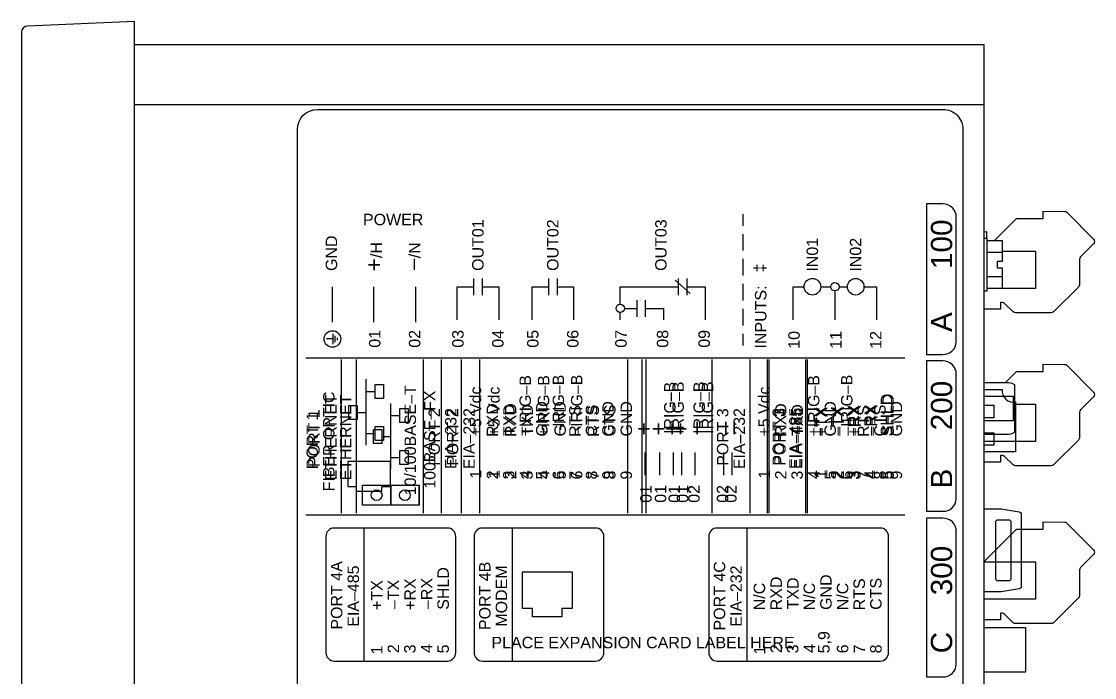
# Model space of a CAD drawing. Extents: x 1 to 23.5, y 0.5 to 17.
# Drawn here: x 9.13 to 15.58, y 5.25 to 9.2 of the extents above; entities that cross this region are included whole.
import ezdxf

# ---------------------------------------------------------------- set-up
doc = ezdxf.new("R2010")
doc.units = 0
doc.header["$MEASUREMENT"] = 0
for name, color, linetype in [('2_1__E___1__10-100BASE-T__', 7, 'CONTINUOUS'), ('2_2__C___1__10-100BASE-T__', 7, 'CONTINUOUS'), ('2_3__G___1__100BASE-FX__EI', 7, 'CONTINUOUS'), ('2_4__F___1__100BASE-FX__EI', 7, 'CONTINUOUS'), ('3_1__X__EMPTY', 7, 'CONTINUOUS'), ('3_2__F__SERIAL_COMMS_EIA-2', 7, 'CONTINUOUS'), ('3_3__G__TELEPHONE_MODEM', 7, 'CONTINUOUS'), ('6_0______DWG_', 7, 'CONTINUOUS')]:
    doc.layers.add(name, color=color, linetype=linetype)
doc.styles.add('ARIAL', font='arial.ttf')

msp = doc.modelspace()

# ---------------------------------------------------------------- linework, layer by layer
at = {"layer": '2_1__E___1__10-100BASE-T__', "flags": 128}
for points in [[(11.0541, 6.2423), (11.0541, 7.1673)], [(11.5475, 6.2423), (11.5475, 7.1673)], [(11.7762, 6.2423), (11.7762, 7.1673)], [(12.7747, 6.2423), (12.7747, 7.1673)], [(13.6248, 6.2423), (13.6248, 7.1673)], [(13.8549, 6.2423), (13.8549, 7.1673)], [(11.2026, 6.8486), (11.2026, 7.0479)], [(11.2026, 6.9744), (11.2542, 6.9744)], [(11.257, 7.0164), (11.3069, 7.0164)], [(11.257, 6.9323), (11.257, 7.0164)], [(11.3069, 7.0164), (11.3069, 6.9323)], [(11.3069, 6.9323), (11.257, 6.9323)], [(11.0984, 6.8901), (11.1483, 6.8901)], [(11.0984, 6.8061), (11.0984, 6.8901)], [(11.1483, 6.8901), (11.1483, 6.8061)], [(11.1511, 6.8481), (11.2026, 6.8481)], [(11.2026, 6.6517), (11.2026, 6.8486)], [(11.1483, 6.8061), (11.0984, 6.8061)], [(11.2026, 6.7219), (11.2542, 6.7219)], [(11.257, 6.7639), (11.3069, 6.7639)], [(11.257, 6.6799), (11.257, 6.7639)], [(11.3069, 6.7639), (11.3069, 6.6799)], [(11.3069, 6.6799), (11.257, 6.6799)], [(13.0498, 6.4714), (13.0498, 6.6064)], [(13.3497, 6.6064), (13.3497, 6.4714)]]:
    msp.add_lwpolyline(points, dxfattribs=at)
at = {"layer": '2_1__E___1__10-100BASE-T__'}
for points in [[(15.0443, 7.0275), (15.1119, 7.0952), (15.2706, 7.0952), (15.2706, 7.1395), (15.3989, 7.1376, -0.190968), (15.4131, 7.1317), (15.5741, 6.9707, -0.414226), (15.5741, 6.9424), (15.4951, 6.8634, 0.195123), (15.4893, 6.8496), (15.4893, 6.6962, -0.198886), (15.4835, 6.682), (15.334, 6.5325, -0.198908), (15.3198, 6.5266), (15.1045, 6.5266, -0.198902), (15.0903, 6.5325), (15.0391, 6.5837, 0.198947), (15.025, 6.5895), (15.0143, 6.5895), (15.0143, 6.5495), (14.9143, 6.5495)], [(14.9143, 7.0275), (15.0655, 7.0275, -0.178739), (15.098, 7.0155), (15.098, 6.7285, -0.178739), (15.0655, 6.7165), (14.9143, 6.7165)]]:
    msp.add_lwpolyline(points, format="xyb", dxfattribs=at)
for points in [[(14.9143, 6.947), (15.09, 6.947), (15.09, 6.797), (14.9143, 6.797)], [(15.098, 6.8975), (15.2243, 6.8975), (15.2243, 6.6735), (14.9143, 6.6735)]]:
    msp.add_lwpolyline(points, dxfattribs=at)
msp.add_lwpolyline([(11.1431, 6.4021), (11.1431, 6.3745), (11.2966, 6.3745), (11.2966, 6.4021), (11.3477, 6.4021), (11.3477, 6.5537), (11.0919, 6.5537), (11.0919, 6.4021)], close=True, dxfattribs=at)
at = {"layer": '2_2__C___1__10-100BASE-T__', "flags": 128}
for points in [[(11.0541, 6.2423), (11.0541, 7.1673)], [(11.5475, 6.2423), (11.5475, 7.1673)], [(11.7762, 6.2423), (11.7762, 7.1673)], [(12.7747, 6.2423), (12.7747, 7.1673)], [(13.2809, 6.2423), (13.2809, 7.1673)], [(13.5097, 6.2423), (13.5097, 7.1673)], [(11.2026, 6.8486), (11.2026, 7.0479)], [(11.2026, 6.9744), (11.2542, 6.9744)], [(11.257, 7.0164), (11.3069, 7.0164)], [(11.257, 6.9323), (11.257, 7.0164)], [(11.3069, 7.0164), (11.3069, 6.9323)], [(11.3069, 6.9323), (11.257, 6.9323)], [(11.0984, 6.8901), (11.1483, 6.8901)], [(11.0984, 6.8061), (11.0984, 6.8901)], [(11.1483, 6.8901), (11.1483, 6.8061)], [(11.1511, 6.8481), (11.2026, 6.8481)], [(11.2026, 6.6517), (11.2026, 6.8486)], [(11.1483, 6.8061), (11.0984, 6.8061)], [(11.2026, 6.7219), (11.2542, 6.7219)], [(11.257, 6.7639), (11.3069, 6.7639)], [(11.257, 6.6799), (11.257, 6.7639)], [(11.3069, 6.7639), (11.3069, 6.6799)], [(11.3069, 6.6799), (11.257, 6.6799)], [(12.8797, 6.4714), (12.8797, 6.6064)], [(13.1781, 6.6064), (13.1781, 6.4714)]]:
    msp.add_lwpolyline(points, dxfattribs=at)
at = {"layer": '2_2__C___1__10-100BASE-T__'}
for points in [[(15.0443, 7.0275), (15.1119, 7.0952), (15.2706, 7.0952), (15.2706, 7.1395), (15.3989, 7.1376, -0.190968), (15.4131, 7.1317), (15.5741, 6.9707, -0.414226), (15.5741, 6.9424), (15.4951, 6.8634, 0.195123), (15.4893, 6.8496), (15.4893, 6.6962, -0.198886), (15.4835, 6.682), (15.334, 6.5325, -0.198908), (15.3198, 6.5266), (15.1045, 6.5266, -0.198902), (15.0903, 6.5325), (15.0391, 6.5837, 0.198947), (15.025, 6.5895), (15.0143, 6.5895), (15.0143, 6.5495), (14.9143, 6.5495)], [(14.9143, 7.0275), (15.0655, 7.0275, -0.178739), (15.098, 7.0155), (15.098, 6.7285, -0.178739), (15.0655, 6.7165), (14.9143, 6.7165)]]:
    msp.add_lwpolyline(points, format="xyb", dxfattribs=at)
for points in [[(14.9143, 6.947), (15.09, 6.947), (15.09, 6.797), (14.9143, 6.797)], [(15.098, 6.8975), (15.2243, 6.8975), (15.2243, 6.6735), (14.9143, 6.6735)]]:
    msp.add_lwpolyline(points, dxfattribs=at)
msp.add_lwpolyline([(11.1431, 6.4021), (11.1431, 6.3745), (11.2966, 6.3745), (11.2966, 6.4021), (11.3478, 6.4021), (11.3478, 6.5537), (11.092, 6.5537), (11.092, 6.4021)], close=True, dxfattribs=at)
at = {"layer": '2_3__G___1__100BASE-FX__EI', "flags": 128}
for points in [[(11.1439, 6.2423), (11.1439, 7.1673)], [(11.1439, 6.2423), (11.1439, 7.1673)], [(11.6556, 6.2423), (11.6556, 7.1673)], [(11.6556, 6.2423), (11.6556, 7.1673)], [(11.8863, 6.2423), (11.8863, 7.1673)], [(11.8863, 6.2423), (11.8863, 7.1673)], [(12.8847, 6.2423), (12.8847, 7.1673)], [(12.8847, 6.2423), (12.8847, 7.1673)], [(13.6149, 6.2423), (13.6149, 7.1673)], [(13.6149, 6.2423), (13.6149, 7.1673)], [(13.8449, 6.2423), (13.8449, 7.1673)], [(13.8449, 6.2423), (13.8449, 7.1673)], [(11.3502, 6.7037), (11.3502, 6.9029)], [(11.3502, 6.7037), (11.3502, 6.9029)], [(11.4045, 6.7874), (11.4045, 6.8714)], [(11.4045, 6.8714), (11.4545, 6.8714)], [(11.4045, 6.7874), (11.4045, 6.8714)], [(11.4045, 6.8714), (11.4545, 6.8714)], [(11.4545, 6.8714), (11.4545, 6.7874)], [(11.4545, 6.8714), (11.4545, 6.7874)], [(11.3502, 6.8294), (11.4017, 6.8294)], [(11.3502, 6.8294), (11.4017, 6.8294)], [(11.4545, 6.7874), (11.4045, 6.7874)], [(11.4545, 6.7874), (11.4045, 6.7874)], [(11.2459, 6.6612), (11.2459, 6.7452)], [(11.2459, 6.7452), (11.2959, 6.7452)], [(11.2459, 6.6612), (11.2459, 6.7452)], [(11.2459, 6.7452), (11.2959, 6.7452)], [(11.2959, 6.7452), (11.2959, 6.6612)], [(11.2959, 6.7452), (11.2959, 6.6612)], [(11.2959, 6.6612), (11.2459, 6.6612)], [(11.2959, 6.6612), (11.2459, 6.6612)], [(11.2987, 6.7032), (11.3502, 6.7032)], [(11.2987, 6.7032), (11.3502, 6.7032)], [(11.3502, 6.5067), (11.3502, 6.7037)], [(11.3502, 6.5067), (11.3502, 6.7037)], [(11.4045, 6.5349), (11.4045, 6.619)], [(11.4045, 6.619), (11.4545, 6.619)], [(11.4045, 6.5349), (11.4045, 6.619)], [(11.4045, 6.619), (11.4545, 6.619)], [(11.4545, 6.619), (11.4545, 6.5349)], [(11.4545, 6.619), (11.4545, 6.5349)], [(13.0998, 6.4714), (13.0998, 6.6064)], [(13.0998, 6.4714), (13.0998, 6.6064)], [(13.3998, 6.6064), (13.3998, 6.4714)], [(13.3998, 6.6064), (13.3998, 6.4714)], [(11.3502, 6.577), (11.4017, 6.577)], [(11.3502, 6.577), (11.4017, 6.577)], [(11.4545, 6.5349), (11.4045, 6.5349)], [(11.4545, 6.5349), (11.4045, 6.5349)], [(11.3502, 6.2912), (11.3502, 6.4102)], [(11.3502, 6.4102), (11.3502, 6.2912)], [(11.3502, 6.2912), (11.3502, 6.4102)], [(11.3502, 6.4102), (11.3502, 6.2912)]]:
    msp.add_lwpolyline(points, dxfattribs=at)
at = {"layer": '2_3__G___1__100BASE-FX__EI'}
for points in [[(15.0443, 7.0275), (15.1119, 7.0952), (15.2706, 7.0952), (15.2706, 7.1395), (15.3989, 7.1376, -0.190968), (15.4131, 7.1317), (15.5741, 6.9707, -0.414226), (15.5741, 6.9424), (15.4951, 6.8634, 0.195123), (15.4893, 6.8496), (15.4893, 6.6962, -0.198886), (15.4835, 6.682), (15.334, 6.5325, -0.198908), (15.3198, 6.5266), (15.1045, 6.5266, -0.198902), (15.0903, 6.5325), (15.0391, 6.5837, 0.198947), (15.025, 6.5895), (15.0143, 6.5895), (15.0143, 6.5495), (14.9143, 6.5495)], [(15.0443, 7.0275), (15.1119, 7.0952), (15.2706, 7.0952), (15.2706, 7.1395), (15.3989, 7.1376, -0.190968), (15.4131, 7.1317), (15.5741, 6.9707, -0.414226), (15.5741, 6.9424), (15.4951, 6.8634, 0.195123), (15.4893, 6.8496), (15.4893, 6.6962, -0.198886), (15.4835, 6.682), (15.334, 6.5325, -0.198908), (15.3198, 6.5266), (15.1045, 6.5266, -0.198902), (15.0903, 6.5325), (15.0391, 6.5837, 0.198947), (15.025, 6.5895), (15.0143, 6.5895), (15.0143, 6.5495), (14.9143, 6.5495)], [(14.9143, 7.0275), (15.0655, 7.0275, -0.178739), (15.098, 7.0155), (15.098, 6.9102)], [(14.9143, 7.0275), (15.0655, 7.0275, -0.178739), (15.098, 7.0155), (15.098, 6.9102)], [(14.9143, 6.9861), (15.0255, 6.9861, 0.518565), (15.1059, 6.9114), (15.1059, 6.6116), (14.9143, 6.6116)], [(14.9143, 6.9861), (15.0255, 6.9861, 0.518565), (15.1059, 6.9114), (15.1059, 6.6116), (14.9143, 6.6116)]]:
    msp.add_lwpolyline(points, format="xyb", dxfattribs=at)
for points in [[(15.032, 6.947), (15.09, 6.947), (15.09, 6.91)], [(15.032, 6.947), (15.09, 6.947), (15.09, 6.91)], [(14.9143, 6.8911), (14.975, 6.8911), (14.975, 6.8161), (14.9143, 6.8161)], [(14.9143, 6.8911), (14.975, 6.8911), (14.975, 6.8161), (14.9143, 6.8161)], [(15.1059, 6.8975), (15.2243, 6.8975), (15.2243, 6.6735), (15.1059, 6.6735)], [(15.1059, 6.8975), (15.2243, 6.8975), (15.2243, 6.6735), (15.1059, 6.6735)], [(14.9143, 6.7261), (14.975, 6.7261), (14.975, 6.6511), (14.9143, 6.6511)], [(14.9143, 6.7261), (14.975, 6.7261), (14.975, 6.6511), (14.9143, 6.6511)], [(11.5202, 6.2912), (11.1802, 6.2912), (11.1802, 6.4102), (11.5202, 6.4102), (11.5202, 6.2912), (11.5202, 6.4102)], [(11.5202, 6.2912), (11.1802, 6.2912), (11.1802, 6.4102), (11.5202, 6.4102), (11.5202, 6.2912), (11.5202, 6.4102)]]:
    msp.add_lwpolyline(points, dxfattribs=at)
for centre in [(11.2652, 6.3506), (11.2652, 6.3506), (11.4352, 6.3507), (11.4352, 6.3507)]:
    msp.add_circle(centre, 0.0325, dxfattribs=at)
at = {"layer": '2_4__F___1__100BASE-FX__EI', "flags": 128}
for points in [[(11.1439, 6.2423), (11.1439, 7.1673)], [(11.6556, 6.2423), (11.6556, 7.1673)], [(11.8863, 6.2423), (11.8863, 7.1673)], [(12.8618, 6.2423), (12.8618, 7.1673)], [(13.2809, 6.2423), (13.2809, 7.1673)], [(13.5097, 6.2423), (13.5097, 7.1673)], [(11.3502, 6.7037), (11.3502, 6.9029)], [(11.4045, 6.7874), (11.4045, 6.8714)], [(11.4045, 6.8714), (11.4545, 6.8714)], [(11.4545, 6.8714), (11.4545, 6.7874)], [(11.3502, 6.8294), (11.4017, 6.8294)], [(11.4545, 6.7874), (11.4045, 6.7874)], [(11.2459, 6.6612), (11.2459, 6.7452)], [(11.2459, 6.7452), (11.2959, 6.7452)], [(11.2959, 6.7452), (11.2959, 6.6612)], [(11.2959, 6.6612), (11.2459, 6.6612)], [(11.2987, 6.7032), (11.3502, 6.7032)], [(11.3502, 6.5067), (11.3502, 6.7037)], [(11.4045, 6.5349), (11.4045, 6.619)], [(11.4045, 6.619), (11.4545, 6.619)], [(11.4545, 6.619), (11.4545, 6.5349)], [(12.9669, 6.4714), (12.9669, 6.6064)], [(13.1781, 6.6064), (13.1781, 6.4714)], [(11.3502, 6.577), (11.4017, 6.577)], [(11.4545, 6.5349), (11.4045, 6.5349)], [(11.3502, 6.2912), (11.3502, 6.4102)], [(11.3502, 6.4102), (11.3502, 6.2912)]]:
    msp.add_lwpolyline(points, dxfattribs=at)
at = {"layer": '2_4__F___1__100BASE-FX__EI'}
for points in [[(15.0443, 7.0275), (15.1119, 7.0952), (15.2706, 7.0952), (15.2706, 7.1395), (15.3989, 7.1376, -0.190968), (15.4131, 7.1317), (15.5741, 6.9707, -0.414226), (15.5741, 6.9424), (15.4951, 6.8634, 0.195123), (15.4893, 6.8496), (15.4893, 6.6962, -0.198886), (15.4835, 6.682), (15.334, 6.5325, -0.198908), (15.3198, 6.5266), (15.1045, 6.5266, -0.198902), (15.0903, 6.5325), (15.0391, 6.5837, 0.198947), (15.025, 6.5895), (15.0143, 6.5895), (15.0143, 6.5495), (14.9143, 6.5495)], [(14.9143, 7.0275), (15.0655, 7.0275, -0.178739), (15.098, 7.0155), (15.098, 6.9102)], [(14.9143, 6.9861), (15.0255, 6.9861, 0.518565), (15.1059, 6.9114), (15.1059, 6.6116), (14.9143, 6.6116)]]:
    msp.add_lwpolyline(points, format="xyb", dxfattribs=at)
for points in [[(15.032, 6.947), (15.09, 6.947), (15.09, 6.91)], [(14.9143, 6.8911), (14.975, 6.8911), (14.975, 6.8161), (14.9143, 6.8161)], [(15.1059, 6.8975), (15.2243, 6.8975), (15.2243, 6.6735), (15.1059, 6.6735)], [(14.9143, 6.7261), (14.975, 6.7261), (14.975, 6.6511), (14.9143, 6.6511)], [(11.5202, 6.2912), (11.1802, 6.2912), (11.1802, 6.4102), (11.5202, 6.4102), (11.5202, 6.2912), (11.5202, 6.4102)]]:
    msp.add_lwpolyline(points, dxfattribs=at)
for centre in [(11.2652, 6.3506), (11.4352, 6.3507)]:
    msp.add_circle(centre, 0.0325, dxfattribs=at)
at = {"layer": '3_1__X__EMPTY'}
msp.add_lwpolyline([(14.9143, 6.2687), (15.0188, 6.2685), (15.1267, 6.2507, -0.367266), (15.1393, 6.2359), (15.1393, 5.8014), (15.1393, 5.8014, -0.367266), (15.1267, 5.7866), (15.0188, 5.7689), (14.9143, 5.7687)], format="xyb", dxfattribs=at)
msp.add_lwpolyline([(15.0793, 6.1857), (15.0793, 6.1857, 0.414214), (15.0643, 6.2007), (14.9993, 6.2007, 0.414214), (14.9843, 6.1857), (14.9843, 5.8517), (14.9843, 5.8517, 0.414214), (14.9993, 5.8367), (15.0643, 5.8367, 0.414214), (15.0793, 5.8517)], format="xyb", close=True, dxfattribs=at)
at = {"layer": '3_2__F__SERIAL_COMMS_EIA-2'}
for points in [[(14.9143, 6.2687), (15.0188, 6.2685), (15.1267, 6.2507, -0.367266), (15.1393, 6.2359), (15.1393, 6.1464)], [(15.0793, 6.1138), (15.0793, 6.1857), (15.0793, 6.1857, 0.414214), (15.0643, 6.2007), (14.9993, 6.2007, 0.414214), (14.9843, 6.1857), (14.9843, 6.0188)], [(14.9143, 5.9488), (15.1119, 6.1464), (15.2706, 6.1464), (15.2706, 6.1908), (15.3989, 6.1888, -0.190968), (15.4131, 6.183), (15.5741, 6.022, -0.414226), (15.5741, 5.9937), (15.4951, 5.9147, 0.195123), (15.4893, 5.9008), (15.4893, 5.7474, -0.198886), (15.4835, 5.7333), (15.334, 5.5837, -0.198908), (15.3198, 5.5779), (15.1045, 5.5779, -0.198902), (15.0903, 5.5837), (15.0391, 5.6349, 0.198947), (15.025, 5.6408), (15.0143, 5.6408), (15.0143, 5.6008), (14.9143, 5.6008)]]:
    msp.add_lwpolyline(points, format="xyb", dxfattribs=at)
for points in [[(11.0106, 5.353), (11.6908, 5.353, 0.414214), (11.7409, 5.4031), (11.7409, 6.1029, 0.414214), (11.6908, 6.153), (11.0106, 6.153, 0.414214), (10.9605, 6.1029), (10.9605, 5.4031, 0.414214)], [(14.3417, 5.4031), (14.3417, 6.1029, 0.414214), (14.2916, 6.153), (13.3114, 6.153, 0.414214), (13.2613, 6.1029), (13.2613, 5.4031, 0.414214), (13.3114, 5.353), (14.2916, 5.353, 0.414214)]]:
    msp.add_lwpolyline(points, format="xyb", close=True, dxfattribs=at)
at = {"layer": '3_2__F__SERIAL_COMMS_EIA-2', "flags": 128}
for points in [[(11.1905, 5.353), (11.1905, 6.153)], [(13.4913, 5.353), (13.4913, 6.153)]]:
    msp.add_lwpolyline(points, dxfattribs=at)
at = {"layer": '3_2__F__SERIAL_COMMS_EIA-2'}
msp.add_lwpolyline([(14.9143, 5.9488), (15.2243, 5.9488), (15.2243, 5.7248), (14.9143, 5.7248)], dxfattribs=at)
at = {"layer": '3_3__G__TELEPHONE_MODEM'}
for points in [[(14.9143, 6.2687), (15.0188, 6.2685), (15.1267, 6.2507, -0.367266), (15.1393, 6.2359), (15.1393, 6.1464)], [(15.0793, 6.1138), (15.0793, 6.1857), (15.0793, 6.1857, 0.414214), (15.0643, 6.2007), (14.9993, 6.2007, 0.414214), (14.9843, 6.1857), (14.9843, 6.0188)], [(14.9143, 5.9488), (15.1119, 6.1464), (15.2706, 6.1464), (15.2706, 6.1908), (15.3989, 6.1888, -0.190968), (15.4131, 6.183), (15.5741, 6.022, -0.414226), (15.5741, 5.9937), (15.4951, 5.9147, 0.195123), (15.4893, 5.9008), (15.4893, 5.7474, -0.198886), (15.4835, 5.7333), (15.334, 5.5837, -0.198908), (15.3198, 5.5779), (15.1045, 5.5779, -0.198902), (15.0903, 5.5837), (15.0391, 5.6349, 0.198947), (15.025, 5.6408), (15.0143, 5.6408), (15.0143, 5.6008), (14.9143, 5.6008)]]:
    msp.add_lwpolyline(points, format="xyb", dxfattribs=at)
for points in [[(11.7409, 5.403), (11.7409, 6.103, 0.414214), (11.6909, 6.153), (11.0105, 6.153, 0.414214), (10.9605, 6.103), (10.9605, 5.403, 0.414214), (11.0105, 5.353), (11.6909, 5.353, 0.414214)], [(12.5813, 6.153), (11.9009, 6.153, 0.414214), (11.8509, 6.103), (11.8509, 5.403, 0.414214), (11.9009, 5.353), (12.5813, 5.353, 0.414214), (12.6313, 5.403), (12.6313, 6.103, 0.414214)], [(14.2917, 6.153), (13.3113, 6.153, 0.414214), (13.2613, 6.103), (13.2613, 5.403, 0.414214), (13.3113, 5.353), (14.2917, 5.353, 0.414214), (14.3417, 5.403), (14.3417, 6.103, 0.414214)]]:
    msp.add_lwpolyline(points, format="xyb", close=True, dxfattribs=at)
at = {"layer": '3_3__G__TELEPHONE_MODEM', "flags": 128}
for points in [[(11.1905, 5.353), (11.1905, 6.153)], [(12.0809, 5.353), (12.0809, 6.153)], [(13.4913, 5.353), (13.4913, 6.153)]]:
    msp.add_lwpolyline(points, dxfattribs=at)
at = {"layer": '3_3__G__TELEPHONE_MODEM'}
msp.add_lwpolyline([(14.9143, 5.9488), (15.2243, 5.9488), (15.2243, 5.7248), (14.9143, 5.7248)], dxfattribs=at)
msp.add_lwpolyline([(12.203, 5.6688), (12.141, 5.6688), (12.141, 5.8893), (12.4413, 5.8893), (12.4413, 5.6688), (12.3793, 5.6688), (12.3793, 5.6191), (12.203, 5.6191)], close=True, dxfattribs=at)
at = {"layer": '6_0______DWG_'}
for points in [[(9.81, 9.2001), (9.167, 9.1722, 0.401187), (9.1307, 9.1343), (9.1307, 1.707, 0.401692), (9.167, 1.6691), (9.81, 1.6415)], [(10.9093, 8.6707), (14.6693, 8.6707, -0.414278), (14.7893, 8.5507), (14.7893, 2.2907, -0.41415), (14.6693, 2.1707), (10.9093, 2.1707, -0.414214), (10.7893, 2.2907), (10.7893, 8.5507, -0.414213)], [(14.5695, 8.1023), (14.5695, 7.1973), (14.6674, 7.1973, 0.409595), (14.7492, 7.273), (14.7493, 8.0224, 0.41899), (14.6681, 8.1023)], [(14.5695, 7.1585), (14.5695, 6.2534), (14.6674, 6.2534, 0.409595), (14.7492, 6.3291), (14.7493, 7.0785, 0.41899), (14.6681, 7.1585)], [(14.5695, 6.2123), (14.5695, 5.2573), (14.6674, 5.2573, 0.409595), (14.7492, 5.333), (14.7493, 6.1324, 0.41899), (14.6681, 6.2123)]]:
    msp.add_lwpolyline(points, format="xyb", close=True, dxfattribs=at)
msp.add_lwpolyline([(9.81, 9.0624), (14.9143, 9.0624), (14.9143, 1.7789), (9.81, 1.7789)], close=True, dxfattribs=at)
for points in [[(14.9143, 8.6984), (9.81, 8.6984)], [(14.9143, 7.9353), (14.9309, 7.9359), (14.9309, 7.8946)], [(14.9143, 7.5796), (14.9343, 7.5796), (14.9343, 7.8946), (14.9143, 7.8946)], [(14.9343, 7.8815), (15.0243, 7.8815), (15.0243, 7.7571), (14.9943, 7.7571), (14.9943, 7.7171), (15.0243, 7.7171), (15.0243, 7.5928), (14.9343, 7.5928)], [(15.0243, 7.8093), (14.9343, 7.8093)], [(15.0243, 7.8178), (15.2243, 7.8178), (15.2243, 7.5938), (15.0243, 7.5938)], [(14.9343, 7.665), (15.0243, 7.665)], [(11.7495, 7.4043), (11.7495, 7.6043), (11.8495, 7.6043)], [(11.8995, 7.6043), (11.9995, 7.6043), (11.9995, 7.4043)], [(12.1995, 7.4043), (12.1995, 7.6043), (12.2995, 7.6043)], [(12.3495, 7.6043), (12.4494, 7.6043), (12.4494, 7.4043)], [(12.7294, 7.4993), (12.7294, 7.6043), (13.0795, 7.6043)], [(13.1294, 7.6043), (13.2394, 7.6043), (13.2394, 7.4043)], [(13.7694, 7.4043), (13.7694, 7.6043), (13.8344, 7.6044)], [(14.1944, 7.6044), (14.2694, 7.6043), (14.2694, 7.4043)], [(12.8794, 7.4742), (12.9894, 7.4742), (12.9894, 7.4043)], [(10.8393, 7.1773), (14.4393, 7.1773)], [(10.8393, 6.2323), (14.4393, 6.2323)], [(14.9143, 5.555), (15.1643, 5.555), (15.1643, 5.2864), (14.9143, 5.2864)]]:
    msp.add_lwpolyline(points, dxfattribs=at)
at = {"layer": '6_0______DWG_', "flags": 128}
for points in [[(13.4692, 7.9715), (13.4692, 8.0415)], [(13.4692, 7.8215), (13.4692, 7.9215)], [(13.4692, 7.6715), (13.4692, 7.7715)], [(11.8495, 7.5543), (11.8495, 7.6543)], [(11.8995, 7.6543), (11.8995, 7.5543)], [(12.2995, 7.5543), (12.2995, 7.6543)], [(12.3495, 7.6543), (12.3495, 7.5543)], [(13.1494, 7.5643), (13.0595, 7.6443)], [(13.0795, 7.5543), (13.0795, 7.6543)], [(13.1294, 7.6543), (13.1294, 7.5543)], [(13.4692, 7.5215), (13.4692, 7.6215)], [(10.9992, 7.3915), (10.9992, 7.6042)], [(11.2492, 7.3915), (11.2492, 7.6042)], [(11.4995, 7.6042), (11.4995, 7.3915)], [(13.9344, 7.6044), (13.9944, 7.6044)], [(14.0194, 7.5794), (14.0194, 7.4043)], [(14.0443, 7.6044), (14.0944, 7.6044)], [(12.8295, 7.5243), (12.8295, 7.4243)], [(12.8794, 7.5243), (12.8794, 7.4243)], [(12.7294, 7.4043), (12.7294, 7.4493)], [(12.7544, 7.4742), (12.8295, 7.4742)], [(13.4692, 7.3715), (13.4692, 7.4715)], [(11.0043, 7.2901), (10.9643, 7.2901)], [(11.0043, 7.259), (11.0043, 7.3213)], [(11.0168, 7.2704), (11.0168, 7.3098)], [(11.0293, 7.2829), (11.0293, 7.2973)], [(13.4692, 7.2515), (13.4692, 7.3215)]]:
    msp.add_lwpolyline(points, dxfattribs=at)
at = {"layer": '6_0______DWG_'}
msp.add_lwpolyline([(14.9779, 7.8815), (15.1119, 8.0155), (15.2706, 8.0155), (15.2706, 8.0598), (15.3989, 8.0579, -0.190968), (15.4131, 8.052), (15.5741, 7.891, -0.414226), (15.5741, 7.8627), (15.4951, 7.7837, 0.195123), (15.4893, 7.7699), (15.4893, 7.6165, -0.198886), (15.4835, 7.6023), (15.334, 7.4528, -0.198908), (15.3198, 7.4469), (15.1045, 7.4469, -0.198902), (15.0903, 7.4528), (15.0391, 7.504, 0.198947), (15.025, 7.5098), (15.0143, 7.5098), (15.0143, 7.4698), (14.9143, 7.4698)], format="xyb", dxfattribs=at)
for centre, radius in [((13.8844, 7.6044), 0.05), ((14.0194, 7.6044), 0.025), ((14.1444, 7.6044), 0.05), ((12.7294, 7.4743), 0.025), ((10.9992, 7.2901), 0.05)]:
    msp.add_circle(centre, radius, dxfattribs=at)

# ---------------------------------------------------------------- texts
at = {"layer": '2_1__E___1__10-100BASE-T__', "style": 'ARIAL'}
for s, height, p in [('+IRIG–B', 0.06846, (12.1927, 6.7034)), ('–IRIG–B', 0.06846, (12.3917, 6.7087)), ('10/100BASE–T', 0.068833, (11.5018, 6.3495)), ('+5 Vdc', 0.06846, (11.8944, 6.7034)), ('IRIG–B', 0.06883, (13.2385, 6.7192)), ('ETHERNET', 0.06883, (11.0241, 6.44)), ('GND', 0.06846, (12.2922, 6.7036)), ('GND', 0.06846, (12.69, 6.7036)), ('SHLD', 0.06883, (14.3737, 6.7044)), ('PORT 1', 0.06883, (10.9229, 6.5202)), ('PORT 2', 0.06846, (11.6457, 6.5275)), ('EIA–232', 0.06846, (11.7451, 6.5074)), ('RXD', 0.06846, (11.995, 6.7012)), ('TXD', 0.06846, (12.0944, 6.7065)), ('RTS', 0.06846, (12.4911, 6.7012)), ('CTS', 0.06846, (12.5906, 6.7039)), ('PORT 3', 0.06883, (13.7236, 6.5275)), ('EIA–485', 0.06883, (13.8236, 6.5073)), ('+TX', 0.06883, (13.9749, 6.7034)), ('–TX', 0.06883, (14.0749, 6.7087)), ('+RX', 0.06883, (14.1749, 6.7034)), ('–RX', 0.06883, (14.2749, 6.7087)), ('+', 0.0983, (13.0896, 6.7092)), ('–', 0.0983, (13.3996, 6.7169)), ('1', 0.0685, (11.8955, 6.4503)), ('2', 0.0685, (11.9949, 6.446)), ('3', 0.0685, (12.0932, 6.4447)), ('4', 0.0685, (12.1938, 6.4476)), ('5', 0.0685, (12.2921, 6.4448)), ('6', 0.0685, (12.3916, 6.4452)), ('7', 0.0685, (12.4922, 6.4442)), ('8', 0.0685, (12.5905, 6.4449)), ('9', 0.0685, (12.6899, 6.4448)), ('1', 0.0688, (13.9748, 6.4503)), ('2', 0.0688, (14.0748, 6.4459)), ('3', 0.0688, (14.1736, 6.4447)), ('4', 0.0688, (14.2748, 6.4475)), ('5', 0.0688, (14.3736, 6.4448)), ('01', 0.06883, (13.0886, 6.3047)), ('02', 0.06883, (13.3786, 6.3047))]:
    msp.add_text(s, height=height, rotation=90, dxfattribs=at).set_placement(p)
at = {"layer": '2_2__C___1__10-100BASE-T__', "style": 'ARIAL'}
for s, height, p in [('+IRIG–B', 0.06846, (12.1927, 6.7034)), ('–IRIG–B', 0.06846, (12.3917, 6.7087)), ('+IRIG–B', 0.06846, (13.9262, 6.7034)), ('–IRIG–B', 0.06846, (14.1251, 6.7087)), ('10/100BASE–T', 0.068833, (11.5018, 6.3495)), ('+5 Vdc', 0.06846, (11.8944, 6.7034)), ('IRIG–B', 0.06846, (13.0614, 6.7192)), ('+5 Vdc', 0.06846, (13.6278, 6.7034)), ('ETHERNET', 0.06883, (11.0241, 6.44)), ('GND', 0.06846, (12.2922, 6.7036)), ('GND', 0.06846, (12.69, 6.7036)), ('GND', 0.06846, (14.0256, 6.7036)), ('GND', 0.06846, (14.4235, 6.7036)), ('PORT 1', 0.06883, (10.9229, 6.5202)), ('PORT 2', 0.06846, (11.6457, 6.5275)), ('EIA–232', 0.06846, (11.7451, 6.5074)), ('RXD', 0.06846, (11.995, 6.7012)), ('TXD', 0.06846, (12.0945, 6.7065)), ('RTS', 0.06846, (12.4911, 6.7012)), ('CTS', 0.06846, (12.5906, 6.7039)), ('PORT 3', 0.06846, (13.3791, 6.5275)), ('EIA–232', 0.06846, (13.4786, 6.5074)), ('RXD', 0.06846, (13.7285, 6.7012)), ('TXD', 0.06846, (13.8279, 6.7065)), ('RTS', 0.06846, (14.2246, 6.7012)), ('CTS', 0.06846, (14.324, 6.7039)), ('+', 0.0978, (12.9193, 6.7092)), ('–', 0.0978, (13.2276, 6.7169)), ('1', 0.0685, (11.8955, 6.4503)), ('2', 0.0685, (11.9949, 6.446)), ('3', 0.0685, (12.0932, 6.4447)), ('4', 0.0685, (12.1938, 6.4476)), ('5', 0.0685, (12.2921, 6.4448)), ('6', 0.0685, (12.3916, 6.4452)), ('7', 0.0685, (12.4922, 6.4442)), ('8', 0.0685, (12.5905, 6.4449)), ('9', 0.0685, (12.6899, 6.4448)), ('1', 0.0685, (13.629, 6.4503)), ('2', 0.0685, (13.7284, 6.446)), ('3', 0.0685, (13.8267, 6.4447)), ('4', 0.0685, (13.9273, 6.4476)), ('5', 0.0685, (14.0256, 6.4448)), ('6', 0.0685, (14.1251, 6.4452)), ('7', 0.0685, (14.2257, 6.4442)), ('8', 0.0685, (14.324, 6.4449)), ('9', 0.0685, (14.4234, 6.4448)), ('01', 0.06846, (12.9183, 6.3047)), ('02', 0.06846, (13.2068, 6.3047))]:
    msp.add_text(s, height=height, rotation=90, dxfattribs=at).set_placement(p)
at = {"layer": '2_3__G___1__100BASE-FX__EI', "style": 'ARIAL'}
for s, height, p in [('+IRIG–B', 0.06846, (12.3028, 6.7034)), ('+IRIG–B', 0.06846, (12.3028, 6.7034)), ('–IRIG–B', 0.06846, (12.5018, 6.7087)), ('–IRIG–B', 0.06846, (12.5018, 6.7087)), ('FIBER OPTIC', 0.068457, (11.0121, 6.3738)), ('FIBER OPTIC', 0.068457, (11.0121, 6.3738)), ('100BASE–FX', 0.06846, (11.6188, 6.3896)), ('100BASE–FX', 0.06846, (11.6188, 6.3896)), ('+5 Vdc', 0.06846, (12.0045, 6.7034)), ('+5 Vdc', 0.06846, (12.0045, 6.7034)), ('IRIG–B', 0.06883, (13.2886, 6.7192)), ('IRIG–B', 0.06883, (13.2886, 6.7192)), ('ETHERNET', 0.06846, (11.1127, 6.4401)), ('ETHERNET', 0.06846, (11.1127, 6.4401)), ('GND', 0.06846, (12.4023, 6.7036)), ('GND', 0.06846, (12.4023, 6.7036)), ('GND', 0.06846, (12.8, 6.7036)), ('GND', 0.06846, (12.8, 6.7036)), ('SHLD', 0.06883, (14.3638, 6.7044)), ('SHLD', 0.06883, (14.3638, 6.7044)), ('PORT 1', 0.06846, (10.9125, 6.5067)), ('PORT 1', 0.06846, (10.9125, 6.5067)), ('PORT 2', 0.06846, (11.7558, 6.5275)), ('PORT 2', 0.06846, (11.7558, 6.5275)), ('EIA–232', 0.06846, (11.8552, 6.5074)), ('EIA–232', 0.06846, (11.8552, 6.5074)), ('RXD', 0.06846, (12.1051, 6.7012)), ('RXD', 0.06846, (12.1051, 6.7012)), ('TXD', 0.06846, (12.2045, 6.7065)), ('TXD', 0.06846, (12.2045, 6.7065)), ('RTS', 0.06846, (12.6012, 6.7012)), ('RTS', 0.06846, (12.6012, 6.7012)), ('CTS', 0.06846, (12.7007, 6.7039)), ('CTS', 0.06846, (12.7007, 6.7039)), ('PORT 3', 0.06883, (13.7137, 6.5275)), ('PORT 3', 0.06883, (13.7137, 6.5275)), ('EIA–485', 0.06883, (13.8137, 6.5073)), ('EIA–485', 0.06883, (13.8137, 6.5073)), ('+TX', 0.06883, (13.9649, 6.7034)), ('+TX', 0.06883, (13.9649, 6.7034)), ('–TX', 0.06883, (14.065, 6.7087)), ('–TX', 0.06883, (14.065, 6.7087)), ('+RX', 0.06883, (14.1649, 6.7034)), ('+RX', 0.06883, (14.1649, 6.7034)), ('–RX', 0.06883, (14.265, 6.7087)), ('–RX', 0.06883, (14.265, 6.7087)), ('+', 0.0983, (13.1396, 6.7092)), ('+', 0.0983, (13.1396, 6.7092)), ('–', 0.0983, (13.4497, 6.7169)), ('–', 0.0983, (13.4497, 6.7169)), ('1', 0.0685, (12.0056, 6.4503)), ('1', 0.0685, (12.0056, 6.4503)), ('2', 0.0685, (12.105, 6.446)), ('2', 0.0685, (12.105, 6.446)), ('3', 0.0685, (12.2033, 6.4447)), ('3', 0.0685, (12.2033, 6.4447)), ('4', 0.0685, (12.304, 6.4476)), ('4', 0.0685, (12.304, 6.4476)), ('5', 0.0685, (12.4022, 6.4448)), ('5', 0.0685, (12.4022, 6.4448)), ('6', 0.0685, (12.5017, 6.4452)), ('6', 0.0685, (12.5017, 6.4452)), ('7', 0.0685, (12.6023, 6.4442)), ('7', 0.0685, (12.6023, 6.4442)), ('8', 0.0685, (12.7006, 6.4449)), ('8', 0.0685, (12.7006, 6.4449)), ('9', 0.0685, (12.7999, 6.4448)), ('9', 0.0685, (12.7999, 6.4448)), ('1', 0.0688, (13.9649, 6.4503)), ('1', 0.0688, (13.9649, 6.4503)), ('2', 0.0688, (14.0649, 6.4459)), ('2', 0.0688, (14.0649, 6.4459)), ('3', 0.0688, (14.1637, 6.4447)), ('3', 0.0688, (14.1637, 6.4447)), ('4', 0.0688, (14.2649, 6.4475)), ('4', 0.0688, (14.2649, 6.4475)), ('5', 0.0688, (14.3637, 6.4448)), ('5', 0.0688, (14.3637, 6.4448)), ('01', 0.06883, (13.1386, 6.3047)), ('01', 0.06883, (13.1386, 6.3047)), ('02', 0.06883, (13.4286, 6.3047)), ('02', 0.06883, (13.4286, 6.3047))]:
    msp.add_text(s, height=height, rotation=90, dxfattribs=at).set_placement(p)
at = {"layer": '2_4__F___1__100BASE-FX__EI', "style": 'ARIAL'}
for s, height, p in [('+IRIG–B', 0.06846, (12.3028, 6.7034)), ('–IRIG–B', 0.06846, (12.5018, 6.7087)), ('+IRIG–B', 0.06846, (13.9262, 6.7034)), ('–IRIG–B', 0.06846, (14.1251, 6.7087)), ('FIBER OPTIC', 0.068457, (11.0121, 6.3738)), ('100BASE–FX', 0.06846, (11.6188, 6.3896)), ('+5 Vdc', 0.06846, (12.0045, 6.7034)), ('+5 Vdc', 0.06846, (13.6278, 6.7034)), ('ETHERNET', 0.06846, (11.1127, 6.4401)), ('GND', 0.06846, (12.4023, 6.7036)), ('GND', 0.06846, (12.8, 6.7036)), ('GND', 0.06846, (14.0256, 6.7036)), ('GND', 0.06846, (14.4235, 6.7036)), ('PORT 1', 0.06846, (10.9125, 6.5067)), ('PORT 2', 0.06846, (11.7558, 6.5275)), ('EIA–232', 0.06846, (11.8552, 6.5074)), ('RXD', 0.06846, (12.1051, 6.7012)), ('TXD', 0.06846, (12.2045, 6.7065)), ('RTS', 0.06846, (12.6012, 6.7012)), ('CTS', 0.06846, (12.7007, 6.7039)), ('PORT 3', 0.06846, (13.3791, 6.5275)), ('EIA–232', 0.06846, (13.4786, 6.5074)), ('RXD', 0.06846, (13.7285, 6.7012)), ('TXD', 0.06846, (13.8279, 6.7065)), ('RTS', 0.06846, (14.2246, 6.7012)), ('CTS', 0.06846, (14.324, 6.7039)), ('–', 0.0978, (13.2276, 6.7169)), ('1', 0.0685, (12.0056, 6.4503)), ('2', 0.0685, (12.105, 6.446)), ('3', 0.0685, (12.2033, 6.4447)), ('4', 0.0685, (12.304, 6.4476)), ('5', 0.0685, (12.4022, 6.4448)), ('6', 0.0685, (12.5017, 6.4452)), ('7', 0.0685, (12.6023, 6.4442)), ('8', 0.0685, (12.7006, 6.4449)), ('9', 0.0685, (12.7999, 6.4448)), ('1', 0.0685, (13.629, 6.4503)), ('2', 0.0685, (13.7284, 6.446)), ('3', 0.0685, (13.8267, 6.4447)), ('4', 0.0685, (13.9273, 6.4476)), ('5', 0.0685, (14.0256, 6.4448)), ('6', 0.0685, (14.1251, 6.4452)), ('7', 0.0685, (14.2257, 6.4442)), ('8', 0.0685, (14.324, 6.4449)), ('9', 0.0685, (14.4234, 6.4448))]:
    msp.add_text(s, height=height, rotation=90, dxfattribs=at).set_placement(p)
at = {"layer": '2_4__F___1__100BASE-FX__EI', "style": 'ARIAL', "width": 1.00541}
for s, height, p in [('IRIG–B', 0.06846, (13.1114, 6.7192)), ('+', 0.0978, (13.0065, 6.7092)), ('01', 0.06846, (13.0055, 6.3048)), ('02', 0.06846, (13.2068, 6.3048))]:
    msp.add_text(s, height=height, rotation=90, dxfattribs=at).set_placement(p)
at = {"layer": '3_1__X__EMPTY', "style": 'ARIAL'}
msp.add_text('PLACE EXPANSION CARD LABEL HERE', height=0.068833, dxfattribs=at).set_placement((11.9553, 5.4296))
at = {"layer": '3_2__F__SERIAL_COMMS_EIA-2', "style": 'ARIAL'}
for s, height, p in [('PORT 4A', 0.06883, (11.0593, 5.542)), ('PORT 4C', 0.06883, (13.3601, 5.5367)), ('EIA–485', 0.06883, (11.1593, 5.5589)), ('SHLD', 0.06883, (11.6994, 5.6612)), ('EIA–232', 0.06883, (13.4601, 5.5589)), ('GND', 0.06883, (14.0001, 5.6604)), ('+TX', 0.06883, (11.3006, 5.6602)), ('–TX', 0.06883, (11.4005, 5.6656)), ('+RX', 0.06883, (11.5006, 5.6602)), ('–RX', 0.06883, (11.6006, 5.6656)), ('N/C', 0.06883, (13.6001, 5.6582)), ('RXD', 0.06883, (13.7013, 5.658)), ('TXD', 0.06883, (13.8013, 5.6633)), ('N/C', 0.06883, (13.9001, 5.6582)), ('N/C', 0.06883, (14.1002, 5.6582)), ('RTS', 0.06883, (14.2001, 5.658)), ('CTS', 0.06883, (14.3002, 5.6608)), ('5,9', 0.06883, (13.9876, 5.399)), ('1', 0.0688, (11.3005, 5.3925)), ('2', 0.0688, (11.4005, 5.4002)), ('3', 0.0688, (11.4993, 5.399)), ('4', 0.0688, (11.6005, 5.4018)), ('5', 0.0688, (11.6993, 5.399)), ('1', 0.0688, (13.6013, 5.3925)), ('2', 0.0688, (13.7013, 5.4002)), ('3', 0.0688, (13.8, 5.399)), ('4', 0.0688, (13.9013, 5.4018)), ('6', 0.0688, (14.1001, 5.3994)), ('7', 0.0688, (14.2013, 5.3984)), ('8', 0.0688, (14.3001, 5.3991))]:
    msp.add_text(s, height=height, rotation=90, dxfattribs=at).set_placement(p)
at = {"layer": '3_3__G__TELEPHONE_MODEM', "style": 'ARIAL'}
for s, height, p in [('PORT 4A', 0.06883, (11.0593, 5.542)), ('PORT 4B', 0.06883, (11.9497, 5.5393)), ('PORT 4C', 0.06883, (13.3601, 5.5367)), ('EIA–485', 0.06883, (11.1593, 5.5589)), ('SHLD', 0.06883, (11.6994, 5.6612)), ('MODEM', 0.06883, (12.0497, 5.5595)), ('EIA–232', 0.06883, (13.4601, 5.5589)), ('GND', 0.06883, (14.0001, 5.6604)), ('+TX', 0.06883, (11.3006, 5.6602)), ('–TX', 0.06883, (11.4005, 5.6656)), ('+RX', 0.06883, (11.5006, 5.6602)), ('–RX', 0.06883, (11.6006, 5.6656)), ('N/C', 0.06883, (13.6001, 5.6582)), ('RXD', 0.06883, (13.7013, 5.658)), ('TXD', 0.06883, (13.8013, 5.6633)), ('N/C', 0.06883, (13.9001, 5.6582)), ('N/C', 0.06883, (14.1002, 5.6582)), ('RTS', 0.06883, (14.2001, 5.658)), ('CTS', 0.06883, (14.3002, 5.6608)), ('5,9', 0.06883, (13.9876, 5.399)), ('1', 0.0688, (11.3005, 5.3925)), ('2', 0.0688, (11.4005, 5.4002)), ('3', 0.0688, (11.4993, 5.399)), ('4', 0.0688, (11.6005, 5.4018)), ('5', 0.0688, (11.6993, 5.399)), ('1', 0.0688, (13.6013, 5.3925)), ('2', 0.0688, (13.7013, 5.4002)), ('3', 0.0688, (13.8, 5.399)), ('4', 0.0688, (13.9013, 5.4018)), ('6', 0.0688, (14.1001, 5.3994)), ('7', 0.0688, (14.2013, 5.3984))]:
    msp.add_text(s, height=height, rotation=90, dxfattribs=at).set_placement(p)
at = {"layer": '6_0______DWG_', "style": 'ARIAL'}
msp.add_text('POWER', height=0.06883, dxfattribs=at).set_placement((11.1832, 7.9742))
for s, height, p in [('OUT01', 0.06883, (11.9083, 7.6996)), ('OUT02', 0.06883, (12.3583, 7.6996)), ('OUT03', 0.06883, (13.0082, 7.6996)), ('100', 0.12783, (14.7243, 7.7109)), ('GND', 0.06883, (11.028, 7.6991)), ('IN01', 0.06883, (13.9183, 7.6953)), ('IN02', 0.06883, (14.1783, 7.6953)), ('/H', 0.06883, (11.298, 7.7768)), ('/N', 0.06883, (11.5283, 7.7759)), ('+', 0.0983, (11.298, 7.6966)), ('‡', 0.069, (13.6028, 7.6903)), ('INPUTS:', 0.06883, (13.608, 7.2327)), ('A', 0.1278, (14.7243, 7.3321)), ('01', 0.06883, (11.2881, 7.2375)), ('02', 0.06883, (11.5283, 7.2375)), ('03', 0.06883, (11.7883, 7.2376)), ('04', 0.06883, (12.0283, 7.2376)), ('05', 0.06883, (12.2383, 7.2376)), ('06', 0.06883, (12.4783, 7.2376)), ('07', 0.06883, (12.7682, 7.2376)), ('08', 0.06883, (13.0182, 7.2376)), ('09', 0.06883, (13.2682, 7.2376)), ('10', 0.06883, (13.8082, 7.2312)), ('11', 0.06883, (14.0594, 7.2312)), ('12', 0.06883, (14.2993, 7.2312)), ('200', 0.12783, (14.7243, 6.7407)), ('B', 0.1278, (14.7243, 6.3908)), ('300', 0.12783, (14.7243, 5.7485)), ('C', 0.1278, (14.7243, 5.3993))]:
    msp.add_text(s, height=height, rotation=90, dxfattribs=at).set_placement(p)
at = {"layer": '6_0______DWG_', "style": 'ARIAL', "width": 0.5}
msp.add_text('—', height=0.0983, rotation=90, dxfattribs=at).set_placement((11.5283, 7.7042))

doc.saveas('drawing.dxf')
